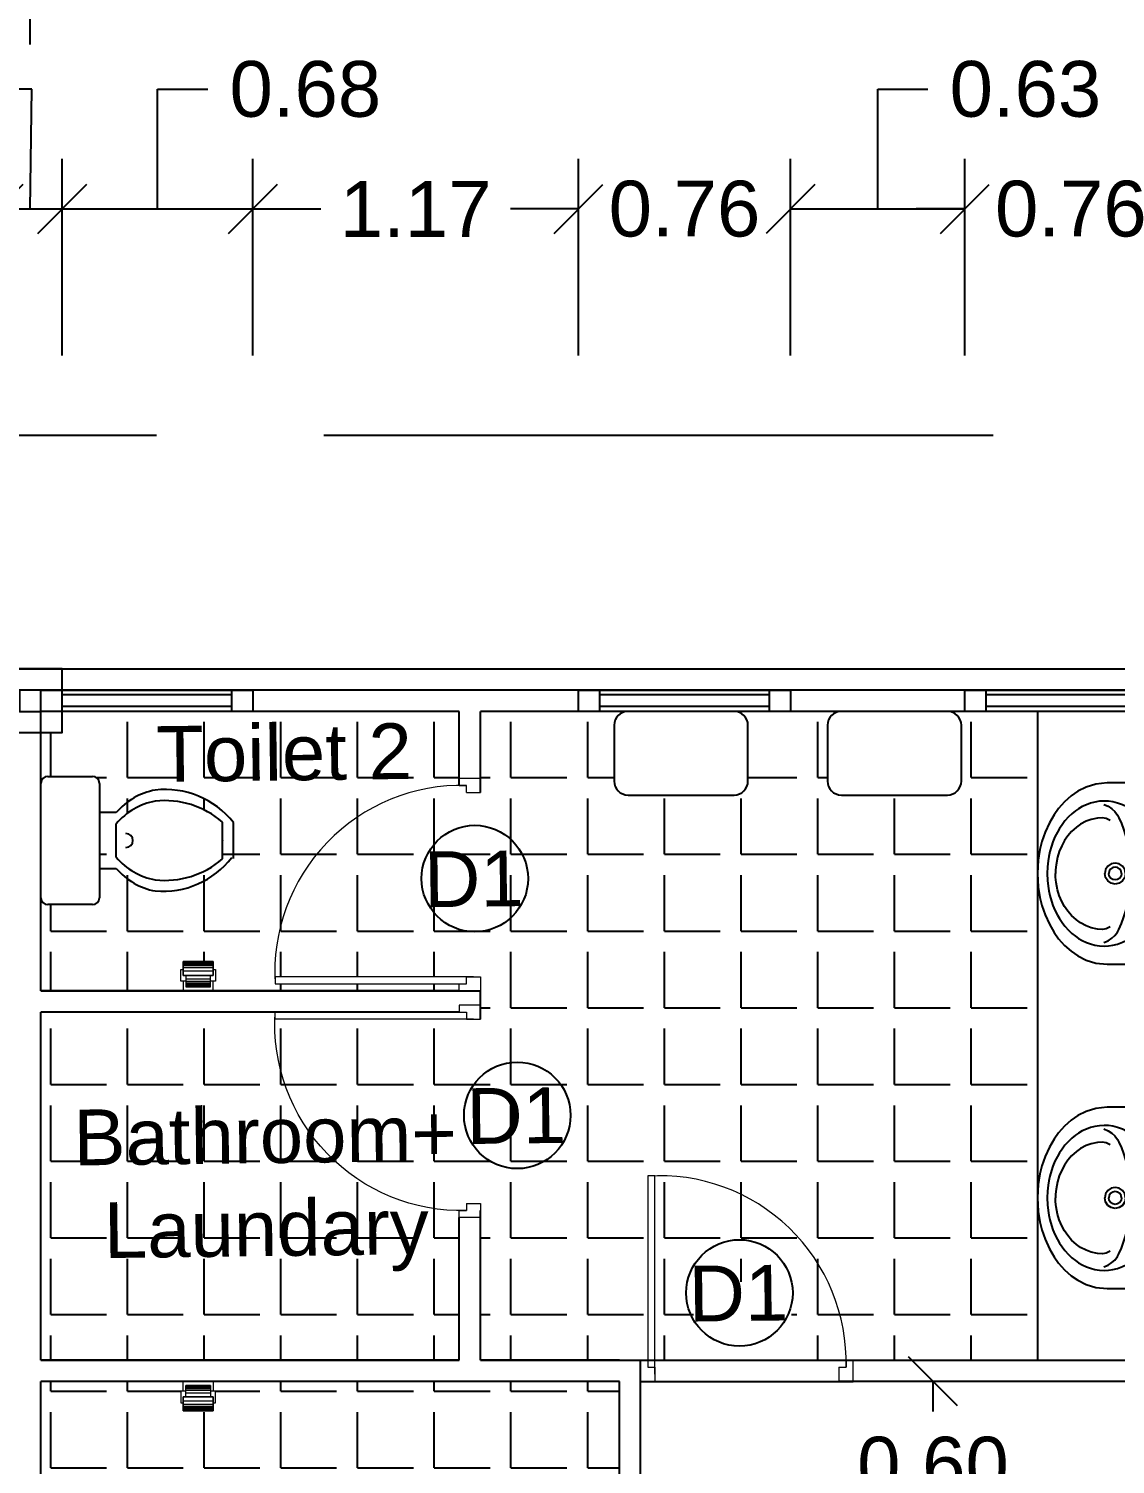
# Model space of a CAD drawing. Header units: metres. Extents: x 428 to 3974, y -4076 to 3914.
# Drawn here: x 1093.39 to 1097.29, y -3846.11 to -3840.96 of the extents above; entities that cross this region are included whole.
import ezdxf

# ---------------------------------------------------------------- set-up
doc = ezdxf.new("R2010")
doc.units = ezdxf.units.M
doc.header["$MEASUREMENT"] = 0
doc.header["$PDMODE"] = 2
doc.linetypes.add('ACAD_ISO02W100', pattern=[15, 12, -3])
for name, color, linetype in [('cad-block.com', 250, 'Continuous'), ('Dimension', 7, 'Continuous'), ('M20 concreting', 3, 'Continuous'), ('ms section', 5, 'Continuous'), ('projected_site_clearence', 150, 'Continuous'), ('wall', 150, 'Continuous'), ('window', 2, 'Continuous')]:
    doc.layers.add(name, color=color, linetype=linetype)
doc.layers.add('Doors', color=3, linetype='Continuous', lineweight=20)
doc.styles.add('labor camp', font='arial.ttf')
doc.dimstyles.new('1@100', dxfattribs={"dimtxt": 0.2, "dimasz": 0.175, "dimexe": 0.18, "dimexo": 0.0625, "dimgap": 0.09, "dimtad": 0, "dimtih": 1, "dimtoh": 1, "dimzin": 0, "dimdsep": 46, "dimtxsty": 'labor camp', "dimblk": 'OBLIQUE', "dimcen": 0.09, "dimadec": 0, "dimazin": 0, "dimtfac": 1, "dimtofl": 0, "dimtmove": 1, "dimatfit": 3, "dimfxl": 0.525, "dimfxlon": 1, "dimtolj": 1, "dimtzin": 0, "dimarcsym": 0})
pattern_1 = [(0, (972.19474, -3810.6452), (0, 0.275), [0.2, -0.075]), (90, (972.19474, -3810.6452), (-0.275, 0), [0.2, -0.075])]

# ---------------------------------------------------------------- blocks, each defined once
blk = doc.blocks.new('washbasin 69_top_cad-block.com')
at = {"color": 5}
for p, q in [((-300.3, -9.5), (-300.6, 0)), ((300.3, -9.5), (300.6, 0)), ((-295.5, -17.3), (-300.3, -9.5)), ((-286.5, -20.1), (-295.5, -17.3)), ((0, -20.1), (-286.5, -20.1)), ((0, -20.1), (286.5, -20.1)), ((286.5, -20.1), (295.5, -17.3)), ((295.5, -17.3), (300.3, -9.5)), ((-165.7, -102.2), (-180.6, -112.6)), ((-146.7, -90.9), (-165.7, -102.2)), ((-129.2, -82.2), (-146.7, -90.9)), ((-111.8, -75), (-129.2, -82.2)), ((-92.8, -68.6), (-111.8, -75)), ((-74.4, -63.7), (-92.8, -68.6)), ((-56.9, -60.1), (-74.4, -63.7)), ((-38.7, -57.4), (-56.9, -60.1)), ((-21.2, -55.8), (-38.7, -57.4)), ((0, -55.1), (-21.2, -55.8)), ((0, -102.6), (-6.7, -103.9)), ((21.2, -55.8), (0, -55.1)), ((0, -102.6), (6.7, -103.9)), ((38.7, -57.4), (21.2, -55.8)), ((56.9, -60.1), (38.7, -57.4)), ((74.4, -63.7), (56.9, -60.1)), ((92.8, -68.6), (74.4, -63.7)), ((111.8, -75), (92.8, -68.6)), ((129.2, -82.2), (111.8, -75)), ((146.7, -90.9), (129.2, -82.2)), ((165.7, -102.2), (146.7, -90.9)), ((180.6, -112.6), (165.7, -102.2)), ((-218.9, -149.4), (-229.8, -164.2)), ((-207.1, -136.2), (-218.9, -149.4)), ((-193.5, -123.2), (-207.1, -136.2)), ((-180.6, -112.6), (-193.5, -123.2)), ((-16.2, -113.4), (-17.5, -120.1)), ((-17.5, -120.1), (-16.2, -126.8)), ((-12.4, -107.7), (-16.2, -113.4)), ((-16.2, -126.8), (-12.4, -132.5)), ((-6.7, -103.9), (-12.4, -107.7)), ((-12.4, -132.5), (-6.7, -136.3)), ((-6.7, -136.3), (0, -137.6)), ((6.7, -136.3), (0, -137.6)), ((6.7, -103.9), (12.4, -107.7)), ((12.4, -132.5), (6.7, -136.3)), ((12.4, -107.7), (16.2, -113.4)), ((16.2, -126.8), (12.4, -132.5)), ((16.2, -113.4), (17.5, -120.1)), ((17.5, -120.1), (16.2, -126.8)), ((193.5, -123.2), (180.6, -112.6)), ((207.1, -136.2), (193.5, -123.2)), ((218.9, -149.4), (207.1, -136.2)), ((229.8, -164.2), (218.9, -149.4)), ((-246.3, -194.4), (-252.9, -212.5)), ((-238.8, -179), (-246.3, -194.4)), ((-229.8, -164.2), (-238.8, -179)), ((-200.1, -207.7), (-179.5, -198.9)), ((-179.5, -198.9), (-158.9, -191.1)), ((-158.9, -191.1), (-136.8, -184)), ((-136.8, -184), (-114.3, -177.9)), ((-114.3, -177.9), (-87.8, -172.2)), ((-87.8, -172.2), (-64, -168.4)), ((-64, -168.4), (-42.8, -166)), ((-42.8, -166), (-19.4, -164.5)), ((-26.5, -194.6), (-34.6, -206.8)), ((-14.4, -186.5), (-26.5, -194.6)), ((-16.3, -204.8), (-21.2, -212.3)), ((-19.4, -164.5), (0, -164.1)), ((-8.8, -199.9), (-16.3, -204.8)), ((0, -183.6), (-14.4, -186.5)), ((0, -198.1), (-8.8, -199.9)), ((19.4, -164.5), (0, -164.1)), ((0, -183.6), (14.4, -186.5)), ((0, -198.1), (8.8, -199.9)), ((8.8, -199.9), (16.3, -204.8)), ((14.4, -186.5), (26.5, -194.6)), ((16.3, -204.8), (21.2, -212.3)), ((42.8, -166), (19.4, -164.5)), ((26.5, -194.6), (34.6, -206.8)), ((64, -168.4), (42.8, -166)), ((87.8, -172.2), (64, -168.4)), ((114.3, -177.9), (87.8, -172.2)), ((136.8, -184), (114.3, -177.9)), ((158.9, -191.1), (136.8, -184)), ((179.5, -198.9), (158.9, -191.1)), ((200.1, -207.7), (179.5, -198.9)), ((238.8, -179), (229.8, -164.2)), ((246.3, -194.4), (238.8, -179)), ((252.9, -212.5), (246.3, -194.4)), ((-259.3, -244.7), (-260, -260.1)), ((-257, -229.2), (-259.3, -244.7)), ((-252.9, -212.5), (-257, -229.2)), ((-247.5, -261.5), (-241.2, -246.5)), ((-241.2, -246.5), (-232, -232.6)), ((-232, -232.6), (-222.5, -222.5)), ((-222.5, -222.5), (-209.6, -212.8)), ((-209.6, -212.8), (-200.1, -207.7)), ((-197.9, -252.9), (-200, -266.6)), ((-190.5, -239), (-197.9, -252.9)), ((-34.6, -206.8), (-37.5, -221.1)), ((-37.5, -221.1), (-34.6, -235.5)), ((-34.6, -235.5), (-26.5, -247.6)), ((-26.5, -247.6), (-14.4, -255.8)), ((-21.2, -212.3), (-23, -221.1)), ((-23, -221.1), (-21.2, -229.9)), ((-21.2, -229.9), (-16.3, -237.4)), ((-16.3, -237.4), (-8.8, -242.4)), ((-14.4, -255.8), (0, -258.6)), ((-8.8, -242.4), (0, -244.1)), ((8.8, -242.4), (0, -244.1)), ((14.4, -255.8), (0, -258.6)), ((16.3, -237.4), (8.8, -242.4)), ((26.5, -247.6), (14.4, -255.8)), ((21.2, -229.9), (16.3, -237.4)), ((21.2, -212.3), (23, -221.1)), ((23, -221.1), (21.2, -229.9)), ((34.6, -235.5), (26.5, -247.6)), ((34.6, -206.8), (37.5, -221.1)), ((37.5, -221.1), (34.6, -235.5)), ((190.5, -239), (197.9, -252.9)), ((197.9, -252.9), (200, -266.6)), ((209.6, -212.8), (200.1, -207.7)), ((222.5, -222.5), (209.6, -212.8)), ((232, -232.6), (222.5, -222.5)), ((241.2, -246.5), (232, -232.6)), ((247.5, -261.5), (241.2, -246.5)), ((257, -229.2), (252.9, -212.5)), ((259.3, -244.7), (257, -229.2)), ((260, -260.1), (259.3, -244.7)), ((-260, -260.1), (-259.1, -276.9)), ((-259.1, -276.9), (-256.3, -294.5)), ((-256.3, -294.5), (-252.2, -310)), ((-200, -266.6), (-198.8, -284.7)), ((-198.8, -284.7), (-194.2, -306.8)), ((-194.2, -306.8), (-187.6, -325.1)), ((194.2, -306.8), (187.6, -325.1)), ((198.8, -284.7), (194.2, -306.8)), ((200, -266.6), (198.8, -284.7)), ((252.2, -310), (256.3, -294.5)), ((256.3, -294.5), (259.1, -276.9)), ((259.1, -276.9), (260, -260.1)), ((-252.2, -310), (-246.9, -324.4)), ((-246.9, -324.4), (-240.1, -338.9)), ((-240.1, -338.9), (-232.4, -352)), ((-232.4, -352), (-224.6, -363.4)), ((-187.6, -325.1), (-177.1, -344.9)), ((-177.1, -344.9), (-166.4, -360.1)), ((-166.4, -360.1), (-150.9, -377.2)), ((166.4, -360.1), (150.9, -377.2)), ((177.1, -344.9), (166.4, -360.1)), ((187.6, -325.1), (177.1, -344.9)), ((224.6, -363.4), (232.4, -352)), ((232.4, -352), (240.1, -338.9)), ((240.1, -338.9), (246.9, -324.4)), ((246.9, -324.4), (252.2, -310)), ((-224.6, -363.4), (-214.3, -376.2)), ((-214.3, -376.2), (-202.9, -388.3)), ((-202.9, -388.3), (-188.8, -401)), ((-188.8, -401), (-175, -411.7)), ((-175, -411.7), (-161.7, -420.7)), ((-150.9, -377.2), (-135.1, -390.9)), ((-135.1, -390.9), (-118, -402.7)), ((-118, -402.7), (-99.6, -412.7)), ((118, -402.7), (99.6, -412.7)), ((135.1, -390.9), (118, -402.7)), ((150.9, -377.2), (135.1, -390.9)), ((161.7, -420.7), (175, -411.7)), ((175, -411.7), (188.8, -401)), ((188.8, -401), (202.9, -388.3)), ((202.9, -388.3), (214.3, -376.2)), ((214.3, -376.2), (224.6, -363.4)), ((-161.7, -420.7), (-148.6, -428.3)), ((-148.6, -428.3), (-131.5, -437)), ((-131.5, -437), (-114.3, -444.2)), ((-114.3, -444.2), (-98.4, -449.9)), ((-99.6, -412.7), (-78.9, -421.5)), ((-98.4, -449.9), (-78.7, -455.5)), ((-78.9, -421.5), (-58.3, -427.8)), ((-78.7, -455.5), (-61.4, -459.3)), ((-61.4, -459.3), (-45.5, -461.9)), ((-58.3, -427.8), (-31.9, -433)), ((-45.5, -461.9), (-24.7, -464.2)), ((-31.9, -433), (-13.4, -434.7)), ((-13.4, -434.7), (0, -435.1)), ((13.4, -434.7), (0, -435.1)), ((31.9, -433), (13.4, -434.7)), ((24.7, -464.2), (45.5, -461.9)), ((58.3, -427.8), (31.9, -433)), ((45.5, -461.9), (61.4, -459.3)), ((78.9, -421.5), (58.3, -427.8)), ((61.4, -459.3), (78.7, -455.5)), ((78.7, -455.5), (98.4, -449.9)), ((99.6, -412.7), (78.9, -421.5)), ((98.4, -449.9), (114.3, -444.2)), ((114.3, -444.2), (131.5, -437)), ((131.5, -437), (148.6, -428.3)), ((148.6, -428.3), (161.7, -420.7)), ((-24.7, -464.2), (0, -465.1)), ((0, -465.1), (24.7, -464.2))]:
    blk.add_line(p, q, dxfattribs=at)
blk.add_lwpolyline([(-325, 0), (-325, -250), (-320.8, -290.1), (-310.1, -324.8), (-295.3, -354.4), (-278.8, -378.5), (-257.7, -402.3), (-233.7, -423.8), (-210.8, -440.3), (-182, -457.1), (-148.3, -472.4), (-114.7, -483.9), (-86.2, -491), (-48.5, -497.2), (0, -500), (48.5, -497.2), (86.2, -491), (114.7, -483.9), (148.3, -472.4), (182, -457.1), (210.8, -440.3), (233.7, -423.8), (257.7, -402.3), (278.8, -378.5), (295.3, -354.4), (310.1, -324.8), (320.8, -290.1), (325, -250), (325, 0)], close=True, dxfattribs=at)
blk = doc.blocks.new('*U64')
at = {"layer": 'Doors', "color": 202}
for p, q in [((-0.7366, -0.0762), (-0.7366, -0.0508)), ((-0.7112, -0.0508), (-0.7366, -0.0508)), ((-0.7366, -0.0508), (-0.7366, -0.0762)), ((-0.0254, -0.0508), (-0.0508, -0.0508)), ((-0.0254, -0.0762), (-0.0254, -0.0508)), ((-0.0254, -0.0762), (-0.0254, -0.0762))]:
    blk.add_line(p, q, dxfattribs=at)
for points in [[(-0.7112, -0.0508), (-0.7112, 0), (-0.762, 0), (-0.762, -0.0762), (-0.7366, -0.0762)], [(-0.0508, -0.0508), (-0.0508, 0), (0, 0), (0, -0.0762), (-0.0254, -0.0762)], [(-0.0508, -0.0254), (-0.0508, -0.7366), (-0.0254, -0.7366), (-0.0254, -0.0762)]]:
    blk.add_lwpolyline(points, dxfattribs=at)
blk.add_arc((-0.0678, -0.0685), 0.6691, 178.4805, 273.6311, dxfattribs=at)
blk = doc.blocks.new('*U65')
at = {"layer": 'Doors', "color": 202}
for p, q in [((-0.7366, -0.0762), (-0.7366, -0.0508)), ((-0.7112, -0.0508), (-0.7366, -0.0508)), ((-0.7366, -0.0508), (-0.7366, -0.0762)), ((-0.0254, -0.0508), (-0.0508, -0.0508)), ((-0.0254, -0.0762), (-0.0254, -0.0508)), ((-0.0254, -0.0762), (-0.0254, -0.0762))]:
    blk.add_line(p, q, dxfattribs=at)
for points in [[(-0.7112, -0.0508), (-0.7112, 0), (-0.762, 0), (-0.762, -0.0762), (-0.7366, -0.0762)], [(-0.0508, -0.0508), (-0.0508, 0), (0, 0), (0, -0.0762), (-0.0254, -0.0762)], [(-0.0508, -0.0254), (-0.0508, -0.7366), (-0.0254, -0.7366), (-0.0254, -0.0762)]]:
    blk.add_lwpolyline(points, dxfattribs=at)
blk.add_arc((-0.0678, -0.0685), 0.6691, 178.4805, 273.6311, dxfattribs=at)
blk = doc.blocks.new('A$C2AC94788')
for p, q in [((0.025, 0.69), (0.435, 0.69)), ((0, 0.505), (0, 0.665)), ((0.46, 0.665), (0.46, 0.505)), ((0.435, 0.48), (0.025, 0.48)), ((0.13, 0.48), (0.13, 0.42)), ((0.33, 0.42), (0.33, 0.48)), ((0.17, 0.42), (0.29, 0.42)), ((0.1641, 0.0392), (0.2959, 0.0392)), ((0.2291, 0.0392), (0.23, 0.0392)), ((0.2309, 0.0392), (0.23, 0.0392)), ((0.165, 0), (0.295, 0))]:
    blk.add_line(p, q)
for centre, radius, start, end in [((0.025, 0.665), 0.025, 90, 180), ((0.435, 0.665), 0.025, 0, 90), ((0.025, 0.505), 0.025, 180, 270), ((0.435, 0.505), 0.025, 270, 0), ((0.2874, 0.2356), 0.2425, 130.4885, 169.445), ((0.3274, 0.2356), 0.2425, 130.4885, 169.445), ((0.1326, 0.2356), 0.2425, 10.555, 49.5115), ((0.1726, 0.2356), 0.2425, 10.555, 49.5115), ((0.23, 0.385), 0.025, 180, 0), ((0.3601, 0.2529), 0.3122, 175.0284, 232.3625), ((0.4001, 0.2448), 0.313, 173.5369, 221.0604), ((0.0999, 0.2448), 0.313, 308.5517, 6.4631), ((0.0599, 0.2448), 0.313, 318.9396, 6.4631)]:
    blk.add_arc(centre, radius, start, end)
blk = doc.blocks.new('*U66')
at = {"layer": 'Doors', "color": 202}
for p, q in [((-0.7366, -0.0762), (-0.7366, -0.0508)), ((-0.7112, -0.0508), (-0.7366, -0.0508)), ((-0.7366, -0.0508), (-0.7366, -0.0762)), ((-0.0254, -0.0508), (-0.0508, -0.0508)), ((-0.0254, -0.0762), (-0.0254, -0.0508)), ((-0.0254, -0.0762), (-0.0254, -0.0762))]:
    blk.add_line(p, q, dxfattribs=at)
for points in [[(-0.7112, -0.0508), (-0.7112, 0), (-0.762, 0), (-0.762, -0.0762), (-0.7366, -0.0762)], [(-0.0508, -0.0508), (-0.0508, 0), (0, 0), (0, -0.0762), (-0.0254, -0.0762)], [(-0.0508, -0.0254), (-0.0508, -0.7366), (-0.0254, -0.7366), (-0.0254, -0.0762)]]:
    blk.add_lwpolyline(points, dxfattribs=at)
blk.add_arc((-0.0678, -0.0685), 0.6691, 178.4805, 273.6311, dxfattribs=at)
blk = doc.blocks.new('_Oblique')
at = {"color": 0, "linetype": 'ByBlock', "lineweight": -2}
blk.add_line((-0.5, -0.5), (0.5, 0.5), dxfattribs=at)
blk = doc.blocks.new('*D75')
at = {"layer": 'Defpoints', "color": 0, "transparency": 16777216}
for p in [(1093.2823, -3841.6061), (1093.2823, -3843.255), (1092.4391, -3843.3312)]:
    blk.add_point(p, dxfattribs=at)
at = {"layer": 'Dimension', "color": 0, "lineweight": -2, "transparency": 16777216}
for p, q in [((1092.4391, -3842.1311), (1092.4391, -3841.4261)), ((1093.2823, -3842.1311), (1093.2823, -3841.4261)), ((1092.4391, -3841.6061), (1092.2641, -3841.6061)), ((1093.2823, -3841.6061), (1093.4573, -3841.6061))]:
    blk.add_line(p, q, dxfattribs=at)
at = {"layer": 'Dimension', "color": 0, "lineweight": -2, "transparency": 16777216, "xscale": 0.175, "yscale": 0.175, "zscale": 0.175}
blk.add_blockref('_Oblique', (1092.4391, -3841.6061), dxfattribs=at)
at = {"layer": 'Dimension', "color": 0, "lineweight": -2, "transparency": 16777216, "xscale": 0.175, "yscale": 0.175, "zscale": 0.175, "rotation": 180}
blk.add_blockref('_Oblique', (1093.2823, -3841.6061), dxfattribs=at)
at = {"layer": 'Dimension', "color": 0, "transparency": 16777216, "insert": (1092.8607, -3841.6061), "char_height": 0.2, "attachment_point": 5, "style": 'labor camp'}
blk.add_mtext('\\A1;0.84', dxfattribs=at)
blk = doc.blocks.new('*D76')
at = {"layer": 'Defpoints', "color": 0, "transparency": 16777216}
for p in [(1093.5109, -3841.6061), (1093.2823, -3843.255), (1093.5109, -3843.255)]:
    blk.add_point(p, dxfattribs=at)
at = {"layer": 'Dimension', "color": 0, "lineweight": -2, "transparency": 16777216}
for p, q in [((1093.4018, -3841.1768), (1093.2218, -3841.1768)), ((1093.3966, -3841.6061), (1093.4018, -3841.1768)), ((1093.2823, -3842.1311), (1093.2823, -3841.4261)), ((1093.5109, -3842.1311), (1093.5109, -3841.4261)), ((1093.2823, -3841.6061), (1093.5109, -3841.6061))]:
    blk.add_line(p, q, dxfattribs=at)
at = {"layer": 'Dimension', "color": 0, "lineweight": -2, "transparency": 16777216, "xscale": 0.175, "yscale": 0.175, "zscale": 0.175, "rotation": 180}
blk.add_blockref('_Oblique', (1093.2823, -3841.6061), dxfattribs=at)
at = {"layer": 'Dimension', "color": 0, "lineweight": -2, "transparency": 16777216, "xscale": 0.175, "yscale": 0.175, "zscale": 0.175}
blk.add_blockref('_Oblique', (1093.5109, -3841.6061), dxfattribs=at)
at = {"layer": 'Dimension', "color": 0, "transparency": 16777216, "insert": (1092.872, -3841.1768), "char_height": 0.2, "attachment_point": 5, "style": 'labor camp'}
blk.add_mtext('\\A1;0.23', dxfattribs=at)
blk = doc.blocks.new('*D94')
at = {"layer": 'Defpoints', "color": 0, "transparency": 16777216}
for p in [(1094.1947, -3841.6061), (1093.5109, -3843.255), (1094.1947, -3843.3312)]:
    blk.add_point(p, dxfattribs=at)
at = {"layer": 'Dimension', "color": 0, "lineweight": -2, "transparency": 16777216}
for p, q in [((1093.8528, -3841.6061), (1093.8528, -3841.1769)), ((1093.8528, -3841.1769), (1094.0328, -3841.1769)), ((1093.5109, -3842.1311), (1093.5109, -3841.4261)), ((1094.1947, -3842.1311), (1094.1947, -3841.4261)), ((1093.5109, -3841.6061), (1094.1947, -3841.6061))]:
    blk.add_line(p, q, dxfattribs=at)
at = {"layer": 'Dimension', "color": 0, "lineweight": -2, "transparency": 16777216, "xscale": 0.175, "yscale": 0.175, "zscale": 0.175, "rotation": 180}
blk.add_blockref('_Oblique', (1093.5109, -3841.6061), dxfattribs=at)
at = {"layer": 'Dimension', "color": 0, "lineweight": -2, "transparency": 16777216, "xscale": 0.175, "yscale": 0.175, "zscale": 0.175}
blk.add_blockref('_Oblique', (1094.1947, -3841.6061), dxfattribs=at)
at = {"layer": 'Dimension', "color": 0, "transparency": 16777216, "insert": (1094.3828, -3841.1769), "char_height": 0.2, "attachment_point": 5, "style": 'labor camp'}
blk.add_mtext('\\A1;0.68', dxfattribs=at)
blk = doc.blocks.new('*D95')
at = {"layer": 'Defpoints', "color": 0, "transparency": 16777216}
for p in [(1095.362, -3841.6061), (1094.1947, -3843.3312), (1095.362, -3843.3312)]:
    blk.add_point(p, dxfattribs=at)
at = {"layer": 'Dimension', "color": 0, "lineweight": -2, "transparency": 16777216}
for p, q in [((1094.1947, -3842.1311), (1094.1947, -3841.4261)), ((1095.362, -3842.1311), (1095.362, -3841.4261)), ((1094.1947, -3841.6061), (1094.438, -3841.6061)), ((1095.362, -3841.6061), (1095.1187, -3841.6061))]:
    blk.add_line(p, q, dxfattribs=at)
at = {"layer": 'Dimension', "color": 0, "lineweight": -2, "transparency": 16777216, "xscale": 0.175, "yscale": 0.175, "zscale": 0.175, "rotation": 180}
blk.add_blockref('_Oblique', (1094.1947, -3841.6061), dxfattribs=at)
at = {"layer": 'Dimension', "color": 0, "lineweight": -2, "transparency": 16777216, "xscale": 0.175, "yscale": 0.175, "zscale": 0.175}
blk.add_blockref('_Oblique', (1095.362, -3841.6061), dxfattribs=at)
at = {"layer": 'Dimension', "color": 0, "transparency": 16777216, "insert": (1094.7784, -3841.6061), "char_height": 0.2, "attachment_point": 5, "style": 'labor camp'}
blk.add_mtext('\\A1;1.17', dxfattribs=at)
blk = doc.blocks.new('*D96')
at = {"layer": 'Defpoints', "color": 0, "transparency": 16777216}
for p in [(1096.122, -3841.6061), (1095.362, -3843.3312), (1096.122, -3843.3312)]:
    blk.add_point(p, dxfattribs=at)
at = {"layer": 'Dimension', "color": 0, "lineweight": -2, "transparency": 16777216}
for p, q in [((1095.362, -3842.1311), (1095.362, -3841.4261)), ((1096.122, -3842.1311), (1096.122, -3841.4261)), ((1095.362, -3841.6061), (1095.187, -3841.6061)), ((1096.122, -3841.6061), (1096.297, -3841.6061))]:
    blk.add_line(p, q, dxfattribs=at)
at = {"layer": 'Dimension', "color": 0, "lineweight": -2, "transparency": 16777216, "xscale": 0.175, "yscale": 0.175, "zscale": 0.175}
blk.add_blockref('_Oblique', (1095.362, -3841.6061), dxfattribs=at)
at = {"layer": 'Dimension', "color": 0, "lineweight": -2, "transparency": 16777216, "xscale": 0.175, "yscale": 0.175, "zscale": 0.175, "rotation": 180}
blk.add_blockref('_Oblique', (1096.122, -3841.6061), dxfattribs=at)
at = {"layer": 'Dimension', "color": 0, "transparency": 16777216, "insert": (1095.742, -3841.6061), "char_height": 0.2, "attachment_point": 5, "style": 'labor camp'}
blk.add_mtext('\\A1;0.76', dxfattribs=at)
blk = doc.blocks.new('*D97')
at = {"layer": 'Defpoints', "color": 0, "transparency": 16777216}
for p in [(1096.7471, -3841.6061), (1096.122, -3843.3312), (1096.7471, -3843.3312)]:
    blk.add_point(p, dxfattribs=at)
at = {"layer": 'Dimension', "color": 0, "lineweight": -2, "transparency": 16777216}
for p, q in [((1096.4346, -3841.6061), (1096.4346, -3841.1768)), ((1096.4346, -3841.1768), (1096.6146, -3841.1768)), ((1096.122, -3842.1311), (1096.122, -3841.4261)), ((1096.7471, -3842.1311), (1096.7471, -3841.4261)), ((1096.122, -3841.6061), (1096.7471, -3841.6061))]:
    blk.add_line(p, q, dxfattribs=at)
at = {"layer": 'Dimension', "color": 0, "lineweight": -2, "transparency": 16777216, "xscale": 0.175, "yscale": 0.175, "zscale": 0.175, "rotation": 180}
blk.add_blockref('_Oblique', (1096.122, -3841.6061), dxfattribs=at)
at = {"layer": 'Dimension', "color": 0, "lineweight": -2, "transparency": 16777216, "xscale": 0.175, "yscale": 0.175, "zscale": 0.175}
blk.add_blockref('_Oblique', (1096.7471, -3841.6061), dxfattribs=at)
at = {"layer": 'Dimension', "color": 0, "transparency": 16777216, "insert": (1096.9643, -3841.1768), "char_height": 0.2, "attachment_point": 5, "style": 'labor camp'}
blk.add_mtext('\\A1;0.63', dxfattribs=at)
blk = doc.blocks.new('*D98')
at = {"layer": 'Defpoints', "color": 0, "transparency": 16777216}
for p in [(1097.5071, -3841.6061), (1096.7471, -3843.3312), (1097.5071, -3843.3312)]:
    blk.add_point(p, dxfattribs=at)
at = {"layer": 'Dimension', "color": 0, "lineweight": -2, "transparency": 16777216}
for p, q in [((1096.7471, -3842.1311), (1096.7471, -3841.4261)), ((1097.5071, -3842.1311), (1097.5071, -3841.4261)), ((1096.7471, -3841.6061), (1096.5721, -3841.6061)), ((1097.5071, -3841.6061), (1097.6821, -3841.6061))]:
    blk.add_line(p, q, dxfattribs=at)
at = {"layer": 'Dimension', "color": 0, "lineweight": -2, "transparency": 16777216, "xscale": 0.175, "yscale": 0.175, "zscale": 0.175}
blk.add_blockref('_Oblique', (1096.7471, -3841.6061), dxfattribs=at)
at = {"layer": 'Dimension', "color": 0, "lineweight": -2, "transparency": 16777216, "xscale": 0.175, "yscale": 0.175, "zscale": 0.175, "rotation": 180}
blk.add_blockref('_Oblique', (1097.5071, -3841.6061), dxfattribs=at)
at = {"layer": 'Dimension', "color": 0, "transparency": 16777216, "insert": (1097.1271, -3841.6061), "char_height": 0.2, "attachment_point": 5, "style": 'labor camp'}
blk.add_mtext('\\A1;0.76', dxfattribs=at)
blk = doc.blocks.new('*D77')
at = {"layer": 'Defpoints', "color": 0, "transparency": 16777216}
for p in [(1101.3857, -3839.805), (1085.8299, -3843.255), (1101.3857, -3843.255)]:
    blk.add_point(p, dxfattribs=at)
at = {"layer": 'Dimension', "color": 0, "lineweight": -2, "transparency": 16777216}
for p, q in [((1085.8299, -3840.33), (1085.8299, -3839.625)), ((1101.3857, -3840.33), (1101.3857, -3839.625)), ((1085.8299, -3839.805), (1093.1898, -3839.805)), ((1101.3857, -3839.805), (1094.0258, -3839.805))]:
    blk.add_line(p, q, dxfattribs=at)
at = {"layer": 'Dimension', "color": 0, "lineweight": -2, "transparency": 16777216, "xscale": 0.175, "yscale": 0.175, "zscale": 0.175, "rotation": 180}
blk.add_blockref('_Oblique', (1085.8299, -3839.805), dxfattribs=at)
at = {"layer": 'Dimension', "color": 0, "lineweight": -2, "transparency": 16777216, "xscale": 0.175, "yscale": 0.175, "zscale": 0.175}
blk.add_blockref('_Oblique', (1101.3857, -3839.805), dxfattribs=at)
at = {"layer": 'Dimension', "color": 0, "transparency": 16777216, "insert": (1093.6078, -3839.805), "char_height": 0.2, "attachment_point": 5, "style": 'labor camp'}
blk.add_mtext('\\A1;15.56', dxfattribs=at)
blk = doc.blocks.new('*D101')
at = {"layer": 'Defpoints', "color": 0, "transparency": 16777216}
for p in [(1093.3966, -3840.4909), (1089.6704, -3843.3312), (1093.3966, -3843.3312)]:
    blk.add_point(p, dxfattribs=at)
at = {"layer": 'Dimension', "color": 0, "lineweight": -2, "transparency": 16777216}
for p, q in [((1089.6704, -3841.0159), (1089.6704, -3840.3109)), ((1093.3966, -3841.0159), (1093.3966, -3840.3109)), ((1089.6704, -3840.4909), (1091.1838, -3840.4909)), ((1093.3966, -3840.4909), (1091.8832, -3840.4909))]:
    blk.add_line(p, q, dxfattribs=at)
at = {"layer": 'Dimension', "color": 0, "lineweight": -2, "transparency": 16777216, "xscale": 0.175, "yscale": 0.175, "zscale": 0.175, "rotation": 180}
blk.add_blockref('_Oblique', (1089.6704, -3840.4909), dxfattribs=at)
at = {"layer": 'Dimension', "color": 0, "lineweight": -2, "transparency": 16777216, "xscale": 0.175, "yscale": 0.175, "zscale": 0.175}
blk.add_blockref('_Oblique', (1093.3966, -3840.4909), dxfattribs=at)
at = {"layer": 'Dimension', "color": 0, "transparency": 16777216, "insert": (1091.5335, -3840.4909), "char_height": 0.2, "attachment_point": 5, "style": 'labor camp'}
blk.add_mtext('\\A1;3.73', dxfattribs=at)
blk = doc.blocks.new('*D102')
at = {"layer": 'Defpoints', "color": 0, "transparency": 16777216}
for p in [(1097.5452, -3840.4909), (1093.3966, -3843.3312), (1097.5452, -3843.3312)]:
    blk.add_point(p, dxfattribs=at)
at = {"layer": 'Dimension', "color": 0, "lineweight": -2, "transparency": 16777216}
for p, q in [((1093.3966, -3841.0159), (1093.3966, -3840.3109)), ((1097.5452, -3841.0159), (1097.5452, -3840.3109)), ((1093.3966, -3840.4909), (1095.1164, -3840.4909)), ((1097.5452, -3840.4909), (1095.8254, -3840.4909))]:
    blk.add_line(p, q, dxfattribs=at)
at = {"layer": 'Dimension', "color": 0, "lineweight": -2, "transparency": 16777216, "xscale": 0.175, "yscale": 0.175, "zscale": 0.175, "rotation": 180}
blk.add_blockref('_Oblique', (1093.3966, -3840.4909), dxfattribs=at)
at = {"layer": 'Dimension', "color": 0, "lineweight": -2, "transparency": 16777216, "xscale": 0.175, "yscale": 0.175, "zscale": 0.175}
blk.add_blockref('_Oblique', (1097.5452, -3840.4909), dxfattribs=at)
at = {"layer": 'Dimension', "color": 0, "transparency": 16777216, "insert": (1095.4709, -3840.4909), "char_height": 0.2, "attachment_point": 5, "style": 'labor camp'}
blk.add_mtext('\\A1;4.15', dxfattribs=at)
blk = doc.blocks.new('*D127')
at = {"layer": 'Defpoints', "color": 0, "transparency": 16777216}
for p in [(1096.3467, -3845.8098), (1095.5847, -3847.1336), (1096.3467, -3853.5664)]:
    blk.add_point(p, dxfattribs=at)
at = {"layer": 'window', "color": 0, "lineweight": -2, "transparency": 16777216}
for p, q in [((1095.5847, -3853.0414), (1095.5847, -3853.7464)), ((1096.3467, -3853.0414), (1096.3467, -3853.7464)), ((1095.5847, -3853.5664), (1095.4097, -3853.5664)), ((1096.3467, -3853.5664), (1096.5217, -3853.5664))]:
    blk.add_line(p, q, dxfattribs=at)
at = {"layer": 'window', "color": 0, "lineweight": -2, "transparency": 16777216, "xscale": 0.175, "yscale": 0.175, "zscale": 0.175}
blk.add_blockref('_Oblique', (1095.5847, -3853.5664), dxfattribs=at)
at = {"layer": 'window', "color": 0, "lineweight": -2, "transparency": 16777216, "xscale": 0.175, "yscale": 0.175, "zscale": 0.175, "rotation": 180}
blk.add_blockref('_Oblique', (1096.3467, -3853.5664), dxfattribs=at)
at = {"layer": 'window', "color": 0, "transparency": 16777216, "insert": (1095.9657, -3853.5664), "char_height": 0.2, "attachment_point": 5, "style": 'labor camp'}
blk.add_mtext('\\A1;0.76', dxfattribs=at)
blk = doc.blocks.new('*D128')
at = {"layer": 'Defpoints', "color": 0, "transparency": 16777216}
for p in [(1096.3467, -3845.8098), (1097.4309, -3845.8098), (1097.4309, -3853.5664)]:
    blk.add_point(p, dxfattribs=at)
at = {"layer": 'window', "color": 0, "lineweight": -2, "transparency": 16777216}
for p, q in [((1096.3467, -3853.0414), (1096.3467, -3853.7464)), ((1097.4309, -3853.0414), (1097.4309, -3853.7464)), ((1096.3467, -3853.5664), (1096.5483, -3853.5664)), ((1097.4309, -3853.5664), (1097.2294, -3853.5664))]:
    blk.add_line(p, q, dxfattribs=at)
at = {"layer": 'window', "color": 0, "lineweight": -2, "transparency": 16777216, "xscale": 0.175, "yscale": 0.175, "zscale": 0.175, "rotation": 180}
blk.add_blockref('_Oblique', (1096.3467, -3853.5664), dxfattribs=at)
at = {"layer": 'window', "color": 0, "lineweight": -2, "transparency": 16777216, "xscale": 0.175, "yscale": 0.175, "zscale": 0.175}
blk.add_blockref('_Oblique', (1097.4309, -3853.5664), dxfattribs=at)
at = {"layer": 'window', "color": 0, "transparency": 16777216, "insert": (1096.8888, -3853.5664), "char_height": 0.2, "attachment_point": 5, "style": 'labor camp'}
blk.add_mtext('\\A1;1.08', dxfattribs=at)
blk = doc.blocks.new('*D140')
at = {"layer": 'Defpoints', "color": 0, "transparency": 16777216}
for p in [(1096.6328, -3845.8098), (1096.8372, -3845.8098), (1096.8271, -3846.4098)]:
    blk.add_point(p, dxfattribs=at)
at = {"layer": 'window', "color": 0, "lineweight": -2, "transparency": 16777216}
for p, q in [((1096.7747, -3845.8098), (1096.4528, -3845.8098)), ((1096.6328, -3845.8098), (1096.6328, -3845.9177)), ((1096.6328, -3846.4098), (1096.6328, -3846.3019)), ((1096.7646, -3846.4098), (1096.4528, -3846.4098))]:
    blk.add_line(p, q, dxfattribs=at)
at = {"layer": 'window', "color": 0, "lineweight": -2, "transparency": 16777216, "xscale": 0.175, "yscale": 0.175, "zscale": 0.175}
for p, rotation in [((1096.6328, -3845.8098), 90), ((1096.6328, -3846.4098), 270)]:
    blk.add_blockref('_Oblique', p, dxfattribs=dict(at, rotation=rotation))
at = {"layer": 'window', "color": 0, "transparency": 16777216, "insert": (1096.6328, -3846.1098), "char_height": 0.2, "attachment_point": 5, "style": 'labor camp'}
blk.add_mtext('\\A1;0.60', dxfattribs=at)

msp = doc.modelspace()

# ---------------------------------------------------------------- hatches: boundary and pattern name
at = {"layer": 'window'}
h = msp.add_hatch(dxfattribs=at)
h.set_pattern_fill('ANGLE', color=4, style=0)
h.set_pattern_definition(pattern_1)
h.paths.add_polyline_path([(1097.0085, -3844.0132), (1097.0071, -3843.989), (1097.0085, -3843.9647), (1097.0085, -3843.4074), (1096.6845, -3843.4074, -0.414214), (1096.7345, -3843.4574), (1096.7345, -3843.6574, -0.414214), (1096.6845, -3843.7074), (1096.3045, -3843.7074, -0.414214), (1096.2545, -3843.6574), (1096.2545, -3843.4574, -0.414214), (1096.3045, -3843.4074), (1095.9196, -3843.4074, -0.414214), (1095.9696, -3843.4574), (1095.9696, -3843.6574, -0.414214), (1095.9196, -3843.7074), (1095.5396, -3843.7074, -0.414214), (1095.4896, -3843.6574), (1095.4896, -3843.4574, -0.414214), (1095.5396, -3843.4074), (1095.0109, -3843.4074), (1095.0109, -3843.6986), (1094.9601, -3843.6986), (1094.9601, -3843.6732), (1094.9347, -3843.6732), (1094.9347, -3843.673, 0.418298), (1094.2735, -3844.359), (1094.9855, -3844.359), (1095.0109, -3844.359), (1095.0109, -3844.4098), (1095.0109, -3844.5114), (1094.9601, -3844.5114), (1094.2735, -3844.5114, 0.418298), (1094.9347, -3845.1974), (1094.9347, -3845.1972), (1094.9601, -3845.1972), (1094.9601, -3845.1718), (1095.0109, -3845.1718), (1095.0109, -3845.2226), (1095.0109, -3845.7336), (1095.6101, -3845.7336), (1095.6101, -3845.0732), (1095.6159, -3845.0732, -0.426957), (1096.3215, -3845.7336), (1096.3467, -3845.7336), (1097.0085, -3845.7336), (1097.0085, -3845.1763), (1097.0071, -3845.1521), (1097.0085, -3845.1278)])
h.paths.add_polyline_path([(1094.9347, -3843.673), (1094.9347, -3843.4074), (1093.5109, -3843.4074), (1093.5109, -3843.4836), (1093.4347, -3843.4836), (1093.4347, -3843.6655, -0.414214), (1093.4597, -3843.6405), (1093.6197, -3843.6405, -0.414214), (1093.6447, -3843.6655), (1093.6447, -3843.7705), (1093.7047, -3843.7705, -0.171636), (1093.8447, -3843.6896, 0.171636), (1093.7047, -3843.7705), (1093.6447, -3843.7705), (1093.6447, -3843.9705), (1093.7047, -3843.9705, 0.171678), (1093.8448, -3844.0514, -0.171678), (1093.7047, -3843.9705), (1093.6447, -3843.9705), (1093.6447, -3844.0755, -0.414214), (1093.6197, -3844.1005), (1093.4597, -3844.1005, -0.414214), (1093.4347, -3844.0755), (1093.4347, -3844.4098), (1093.9447, -3844.4098), (1093.9447, -3844.3749), (1093.9362, -3844.3749), (1093.9362, -3844.3328), (1093.9447, -3844.3328), (1093.9447, -3844.3037), (1094.0526, -3844.3037), (1094.0526, -3844.3328), (1094.0611, -3844.3328), (1094.0611, -3844.3749), (1094.0526, -3844.3749), (1094.0526, -3844.4098), (1094.9347, -3844.4098), (1094.9347, -3844.3844), (1094.2743, -3844.3844), (1094.2743, -3844.3786, -0.426957)])
h.paths.add_polyline_path([(1093.8447, -3843.7296, 0.171636), (1093.7047, -3843.8105), (1093.7047, -3843.9305, 0.171636), (1093.8447, -3844.0114, 0.210384), (1094.0855, -3843.9364), (1094.0855, -3843.8046, 0.210384)], flags=16)
h.paths.add_polyline_path([(1094.2743, -3844.4918), (1094.2743, -3844.486), (1093.4347, -3844.486), (1093.4347, -3845.7336), (1094.9347, -3845.7336), (1094.9347, -3845.2226), (1094.9347, -3845.1974, -0.426957)])
h.paths.add_polyline_path([(1093.5175, -3844.7869), (1094.9559, -3844.7693), (1094.9644, -3845.4614), (1093.526, -3845.479)], flags=9)
h.paths.add_polyline_path([(1093.8071, -3843.4105), (1094.802, -3843.3983), (1094.8057, -3843.7024), (1093.8108, -3843.7146)], flags=9)
h = msp.add_hatch(dxfattribs=at)
h.set_pattern_fill('ANGLE', color=4, style=0)
h.set_pattern_definition(pattern_1)
h.paths.add_polyline_path([(1095.6355, -3845.0724), (1095.6355, -3845.7336), (1095.7814, -3845.7336, -0.122609), (1095.7591, -3845.6441, -1), (1096.1408, -3845.6441, -0.122609), (1096.1185, -3845.7336), (1096.3215, -3845.7336, 0.418298)])
h = msp.add_hatch(dxfattribs=at)
h.set_pattern_fill('ANGLE', color=4, style=0)
h.set_pattern_definition(pattern_1)
h.paths.add_polyline_path([(1094.0526, -3845.8098), (1094.0526, -3845.8447), (1094.0611, -3845.8447), (1094.0611, -3845.8868), (1094.0526, -3845.8868), (1094.0526, -3845.9159), (1093.9447, -3845.9159), (1093.9447, -3845.8868), (1093.9362, -3845.8868), (1093.9362, -3845.8447), (1093.9447, -3845.8447), (1093.9447, -3845.8098), (1093.4347, -3845.8098), (1093.4347, -3846.2667, -0.414214), (1093.4597, -3846.2417), (1093.6197, -3846.2417, -0.414214), (1093.6447, -3846.2667), (1093.6447, -3846.3717), (1093.7047, -3846.3717, -0.171636), (1093.8447, -3846.2908, 0.171636), (1093.7047, -3846.3717), (1093.6447, -3846.3717), (1093.6447, -3846.5717), (1093.7047, -3846.5717, 0.171678), (1093.8448, -3846.6526, -0.171678), (1093.7047, -3846.5717), (1093.6447, -3846.5717), (1093.6447, -3846.6767, -0.414214), (1093.6197, -3846.7017), (1093.4597, -3846.7017, -0.414214), (1093.4347, -3846.6767), (1093.4347, -3846.9812), (1093.5109, -3846.9812), (1093.5109, -3847.0574), (1094.3143, -3847.0574, -0.414214), (1094.2643, -3847.0074), (1094.2643, -3846.8074, -0.414214), (1094.3143, -3846.7574), (1094.6943, -3846.7574, -0.414214), (1094.7443, -3846.8074), (1094.7443, -3847.0074, -0.414214), (1094.6943, -3847.0574), (1095.5085, -3847.0574), (1095.5085, -3847.032), (1094.8481, -3847.032), (1094.8481, -3847.0262, -0.426957), (1095.5085, -3846.3206), (1095.5085, -3846.3081), (1095.5085, -3846.2954), (1095.5085, -3845.8098)])
h.paths.add_polyline_path([(1093.8447, -3846.3308, 0.171636), (1093.7047, -3846.4117), (1093.7047, -3846.5317, 0.171636), (1093.8447, -3846.6126, 0.210384), (1094.0855, -3846.5376), (1094.0855, -3846.4058, 0.210384)], flags=16)
h.paths.add_polyline_path([(1094.0549, -3846.0864), (1095.0132, -3846.0746), (1095.017, -3846.3787), (1094.0586, -3846.3904)], flags=24)

# ---------------------------------------------------------------- linework, layer by layer
at = {"lineweight": 5}
for p, q in [((1094.0526, -3844.3037), (1093.9447, -3844.3037)), ((1093.9447, -3844.3037), (1094.0526, -3844.3037)), ((1094.0526, -3844.3037), (1093.9447, -3844.3037)), ((1093.9447, -3844.3037), (1093.9447, -3844.3549)), ((1093.9447, -3844.3549), (1093.9447, -3844.3037)), ((1093.9447, -3844.3037), (1093.9447, -3844.3328)), ((1094.0526, -3844.304), (1093.9447, -3844.304)), ((1094.0526, -3844.3042), (1093.9447, -3844.3042)), ((1094.0526, -3844.3044), (1093.9447, -3844.3044)), ((1094.0526, -3844.3048), (1093.9447, -3844.3048)), ((1094.0526, -3844.3053), (1093.9447, -3844.3053)), ((1094.0526, -3844.306), (1093.9447, -3844.306)), ((1094.0526, -3844.3071), (1093.9447, -3844.3071)), ((1094.0526, -3844.3087), (1093.9447, -3844.3087)), ((1094.0526, -3844.3111), (1093.9447, -3844.3111)), ((1094.0526, -3844.3549), (1094.0526, -3844.3037)), ((1094.0526, -3844.3037), (1094.0526, -3844.3549)), ((1094.0526, -3844.3328), (1094.0526, -3844.3037)), ((1093.9362, -3844.3749), (1093.9362, -3844.3328)), ((1093.9362, -3844.3328), (1093.9447, -3844.3328)), ((1094.0526, -3844.3146), (1093.9447, -3844.3146)), ((1094.0526, -3844.3198), (1093.9447, -3844.3198)), ((1094.0526, -3844.3274), (1093.9447, -3844.3274)), ((1094.0526, -3844.3385), (1093.9447, -3844.3385)), ((1093.9447, -3844.3549), (1094.0526, -3844.3549)), ((1094.0526, -3844.3549), (1093.9447, -3844.3549)), ((1094.0429, -3844.3549), (1093.9538, -3844.3549)), ((1094.0429, -3844.3549), (1093.9538, -3844.3549)), ((1093.9538, -3844.3549), (1093.9538, -3844.3952)), ((1093.9538, -3844.3549), (1093.9538, -3844.3952)), ((1094.0429, -3844.3952), (1094.0429, -3844.3549)), ((1094.0429, -3844.3952), (1094.0429, -3844.3549)), ((1094.0526, -3844.3328), (1094.0611, -3844.3328)), ((1094.0611, -3844.3328), (1094.0611, -3844.3749)), ((1093.9538, -3844.3749), (1093.9362, -3844.3749)), ((1093.9447, -3844.3749), (1093.9447, -3844.4098)), ((1093.9447, -3844.4098), (1094.0526, -3844.4098)), ((1094.0429, -3844.3678), (1093.9538, -3844.3678)), ((1094.0429, -3844.3766), (1093.9538, -3844.3766)), ((1094.0429, -3844.3825), (1093.9538, -3844.3825)), ((1094.0429, -3844.3866), (1093.9538, -3844.3866)), ((1094.0429, -3844.3893), (1093.9538, -3844.3893)), ((1094.0429, -3844.3912), (1093.9538, -3844.3912)), ((1094.0429, -3844.3925), (1093.9538, -3844.3925)), ((1094.0429, -3844.3933), (1093.9538, -3844.3933)), ((1094.0429, -3844.3939), (1093.9538, -3844.3939)), ((1094.0429, -3844.3943), (1093.9538, -3844.3943)), ((1094.0429, -3844.3946), (1093.9538, -3844.3946)), ((1094.0429, -3844.3948), (1093.9538, -3844.3948)), ((1094.0429, -3844.3949), (1093.9538, -3844.3949)), ((1093.9538, -3844.3952), (1094.0429, -3844.3952)), ((1093.9538, -3844.3952), (1094.0429, -3844.3952)), ((1094.0611, -3844.3749), (1094.0429, -3844.3749)), ((1094.0526, -3844.4098), (1094.0526, -3844.3749)), ((1093.9362, -3845.8447), (1093.9362, -3845.8868)), ((1093.9538, -3845.8447), (1093.9362, -3845.8447)), ((1093.9447, -3845.8098), (1094.0526, -3845.8098)), ((1093.9447, -3845.8447), (1093.9447, -3845.8098)), ((1093.9538, -3845.8244), (1094.0429, -3845.8244)), ((1093.9538, -3845.8244), (1094.0429, -3845.8244)), ((1093.9538, -3845.8647), (1093.9538, -3845.8244)), ((1093.9538, -3845.8647), (1093.9538, -3845.8244)), ((1094.0429, -3845.8247), (1093.9538, -3845.8247)), ((1094.0429, -3845.8248), (1093.9538, -3845.8248)), ((1094.0429, -3845.825), (1093.9538, -3845.825)), ((1094.0429, -3845.8253), (1093.9538, -3845.8253)), ((1094.0429, -3845.8257), (1093.9538, -3845.8257)), ((1094.0429, -3845.8263), (1093.9538, -3845.8263)), ((1094.0429, -3845.8271), (1093.9538, -3845.8271)), ((1094.0429, -3845.8284), (1093.9538, -3845.8284)), ((1094.0429, -3845.8303), (1093.9538, -3845.8303)), ((1094.0429, -3845.833), (1093.9538, -3845.833)), ((1094.0429, -3845.8371), (1093.9538, -3845.8371)), ((1094.0429, -3845.843), (1093.9538, -3845.843)), ((1094.0429, -3845.8518), (1093.9538, -3845.8518)), ((1094.0429, -3845.8244), (1094.0429, -3845.8647)), ((1094.0429, -3845.8244), (1094.0429, -3845.8647)), ((1094.0611, -3845.8447), (1094.0429, -3845.8447)), ((1094.0526, -3845.8098), (1094.0526, -3845.8447)), ((1094.0611, -3845.8868), (1094.0611, -3845.8447)), ((1093.9362, -3845.8868), (1093.9447, -3845.8868)), ((1093.9447, -3845.8647), (1094.0526, -3845.8647)), ((1094.0526, -3845.8647), (1093.9447, -3845.8647)), ((1093.9447, -3845.9159), (1093.9447, -3845.8647)), ((1093.9447, -3845.8647), (1093.9447, -3845.9159)), ((1094.0526, -3845.8811), (1093.9447, -3845.8811)), ((1093.9447, -3845.9159), (1093.9447, -3845.8868)), ((1094.0526, -3845.8922), (1093.9447, -3845.8922)), ((1094.0526, -3845.8998), (1093.9447, -3845.8998)), ((1094.0526, -3845.905), (1093.9447, -3845.905)), ((1094.0526, -3845.9085), (1093.9447, -3845.9085)), ((1094.0429, -3845.8647), (1093.9538, -3845.8647)), ((1094.0429, -3845.8647), (1093.9538, -3845.8647)), ((1094.0526, -3845.8647), (1094.0526, -3845.9159)), ((1094.0526, -3845.9159), (1094.0526, -3845.8647)), ((1094.0526, -3845.8868), (1094.0526, -3845.9159)), ((1094.0526, -3845.8868), (1094.0611, -3845.8868)), ((1094.0526, -3845.9109), (1093.9447, -3845.9109)), ((1094.0526, -3845.9125), (1093.9447, -3845.9125)), ((1094.0526, -3845.9136), (1093.9447, -3845.9136)), ((1094.0526, -3845.9143), (1093.9447, -3845.9143)), ((1094.0526, -3845.9148), (1093.9447, -3845.9148)), ((1094.0526, -3845.9152), (1093.9447, -3845.9152)), ((1094.0526, -3845.9154), (1093.9447, -3845.9154)), ((1094.0526, -3845.9156), (1093.9447, -3845.9156)), ((1094.0526, -3845.9159), (1093.9447, -3845.9159)), ((1093.9447, -3845.9159), (1094.0526, -3845.9159)), ((1094.0526, -3845.9159), (1093.9447, -3845.9159))]:
    msp.add_line(p, q, dxfattribs=at)
at = {"layer": 'cad-block.com', "color": 5}
msp.add_line((1097.0085, -3844.9812), (1097.0085, -3843.4074), dxfattribs=at)
at = {"layer": 'Dimension'}
for centre in [(1094.9903, -3844.0069), (1095.1424, -3844.856), (1095.939, -3845.4926)]:
    msp.add_circle(centre, 0.1909, dxfattribs=at)
at = {"layer": 'M20 concreting'}
msp.add_lwpolyline([(1093.2823, -3843.255), (1093.2823, -3843.4836), (1093.5109, -3843.4836), (1093.5109, -3843.255)], close=True, dxfattribs=at)
at = {"layer": 'ms section'}
msp.add_lwpolyline([(1093.3585, -3843.3312), (1093.3585, -3843.4074), (1093.4347, -3843.4074), (1093.4347, -3843.3312)], close=True, dxfattribs=at)
at = {"layer": 'projected_site_clearence', "linetype": 'ACAD_ISO02W100', "ltscale": 0.2}
msp.add_lwpolyline([(1085.4489, -3848.048), (1085.4489, -3842.4168), (1102.2236, -3842.4168), (1102.2236, -3851.317), (1096.593, -3851.317), (1096.593, -3848.048)], dxfattribs=at)
at = {"layer": 'wall'}
for p, q in [((1086.0585, -3843.255), (1101.3857, -3843.255)), ((1101.3095, -3843.3312), (1089.7085, -3843.3312)), ((1094.9347, -3843.4074), (1093.4347, -3843.4074)), ((1093.4347, -3844.4098), (1093.4347, -3843.4074)), ((1093.4347, -3844.4098), (1093.4347, -3843.4074)), ((1094.9347, -3843.6732), (1094.9347, -3843.4074)), ((1101.2333, -3843.4074), (1095.0109, -3843.4074)), ((1095.0109, -3843.6986), (1095.0109, -3843.4074)), ((1094.9347, -3844.4098), (1093.4347, -3844.4098)), ((1093.4347, -3844.4098), (1095.0109, -3844.4098)), ((1095.0109, -3844.5114), (1095.0109, -3844.4098)), ((1093.4347, -3845.7336), (1093.4347, -3844.486)), ((1093.4347, -3845.7336), (1093.4347, -3844.486)), ((1094.9347, -3844.486), (1093.4347, -3844.486)), ((1094.9347, -3845.7336), (1094.9347, -3845.2226)), ((1095.0109, -3845.7336), (1095.0109, -3845.1972)), ((1094.9347, -3845.7336), (1093.4347, -3845.7336)), ((1093.4347, -3845.7336), (1094.9347, -3845.7336)), ((1095.5085, -3845.7336), (1095.0109, -3845.7336)), ((1095.0109, -3845.7336), (1097.5071, -3845.7336)), ((1095.5847, -3846.3462), (1095.5847, -3845.7336)), ((1093.4347, -3847.1336), (1093.4347, -3845.8098)), ((1093.4347, -3847.1336), (1093.4347, -3845.8098)), ((1095.5085, -3845.8098), (1093.4347, -3845.8098)), ((1095.5085, -3846.3208), (1095.5085, -3845.8098)), ((1095.5847, -3847.2098), (1095.5847, -3845.8098)), ((1095.5847, -3845.8098), (1096.3467, -3845.8098)), ((1097.5071, -3845.8098), (1096.2959, -3845.8098))]:
    msp.add_line(p, q, dxfattribs=at)
at = {"layer": 'window', "color": 202}
for p, q in [((1093.4347, -3843.4074), (1093.4347, -3843.3312)), ((1093.4347, -3843.3312), (1094.1947, -3843.3312)), ((1093.5109, -3843.4074), (1093.5109, -3843.3312)), ((1094.1185, -3843.3312), (1094.1185, -3843.4074)), ((1094.1947, -3843.3312), (1094.1947, -3843.4074)), ((1095.362, -3843.4074), (1095.362, -3843.3312)), ((1095.362, -3843.3312), (1096.122, -3843.3312)), ((1095.4382, -3843.4074), (1095.4382, -3843.3312)), ((1096.0458, -3843.3312), (1096.0458, -3843.4074)), ((1096.122, -3843.3312), (1096.122, -3843.4074)), ((1096.7471, -3843.4074), (1096.7471, -3843.3312)), ((1096.7471, -3843.3312), (1097.5071, -3843.3312)), ((1096.8233, -3843.4074), (1096.8233, -3843.3312)), ((1094.1185, -3843.3484), (1093.5109, -3843.3484)), ((1096.0458, -3843.3484), (1095.4382, -3843.3484)), ((1097.4309, -3843.3484), (1096.8233, -3843.3484)), ((1094.1947, -3843.4074), (1093.4347, -3843.4074)), ((1094.1185, -3843.3902), (1093.5109, -3843.3902)), ((1096.122, -3843.4074), (1095.362, -3843.4074)), ((1096.0458, -3843.3902), (1095.4382, -3843.3902)), ((1097.5071, -3843.4074), (1096.7471, -3843.4074)), ((1097.4309, -3843.3902), (1096.8233, -3843.3902))]:
    msp.add_line(p, q, dxfattribs=at)
at = {"layer": 'window', "color": 5}
msp.add_line((1097.0085, -3845.7336), (1097.0085, -3843.4074), dxfattribs=at)
at = {"layer": 'window'}
for points in [[(1095.5396, -3843.7074), (1095.9196, -3843.7074, 0.414214), (1095.9696, -3843.6574), (1095.9696, -3843.4574, 0.414214), (1095.9196, -3843.4074), (1095.5396, -3843.4074, 0.414214), (1095.4896, -3843.4574), (1095.4896, -3843.6574, 0.414214)], [(1096.3045, -3843.7074), (1096.6845, -3843.7074, 0.414214), (1096.7345, -3843.6574), (1096.7345, -3843.4574, 0.414214), (1096.6845, -3843.4074), (1096.3045, -3843.4074, 0.414214), (1096.2545, -3843.4574), (1096.2545, -3843.6574, 0.414214)]]:
    msp.add_lwpolyline(points, format="xyb", close=True, dxfattribs=at)

# ---------------------------------------------------------------- block references
at = {"color": 7, "rotation": 90}
msp.add_blockref('A$C2AC94788', (1094.1247, -3844.1005), dxfattribs=at)
at = {"layer": 'cad-block.com', "xscale": 0.0010000000002037, "yscale": 0.0010000000002037, "zscale": 0.0010000000002037, "rotation": 270}
for p in [(1097.5071, -3843.989), (1097.5071, -3845.1521)]:
    msp.add_blockref('washbasin 69_top_cad-block.com', p, dxfattribs=at)
at = {"layer": 'Dimension', "color": 4}
for name, p, rotation in [('*U65', (1095.0109, -3844.4098), 270), ('*U66', (1095.5847, -3845.8098), 180)]:
    msp.add_blockref(name, p, dxfattribs=dict(at, rotation=rotation))
at = {"layer": 'Dimension', "color": 4, "xscale": -1, "rotation": 270}
msp.add_blockref('*U64', (1095.0109, -3844.4606), dxfattribs=at)

# ---------------------------------------------------------------- texts
at = {"layer": 'Dimension', "insert": (1094.3064, -3843.5565), "char_height": 0.2, "attachment_point": 5, "rotation": 0.7029, "style": 'labor camp'}
msp.add_mtext('\\A1;Toilet 2', dxfattribs=at)
at = {"layer": 'Dimension', "char_height": 0.2, "attachment_point": 5, "rotation": 0.7029, "style": 'labor camp'}
for s, insert, width in [('\\A1;D1', (1094.9867, -3844.0077), 0.307866), ('\\A1;D1', (1095.1387, -3844.8567), 0.307866), ('\\A1;Bathroom+ Laundary', (1094.241, -3845.1241), 1.319446), ('\\A1;D1', (1095.9354, -3845.4933), 0.307866)]:
    msp.add_mtext(s, dxfattribs=dict(at, insert=insert, width=width))

# ---------------------------------------------------------------- dimensions: what is measured, and where the dimension line sits
at = {"layer": 'Dimension'}
for base, p1, p2, picture, middle in [((1101.3857, -3839.805), (1085.8299, -3843.255), (1101.3857, -3843.255), '*D77', (1093.6078, -3839.805)), ((1093.3966, -3840.4909), (1089.6704, -3843.3312), (1093.3966, -3843.3312), '*D101', (1091.5335, -3840.4909)), ((1097.5452, -3840.4909), (1093.3966, -3843.3312), (1097.5452, -3843.3312), '*D102', (1095.4709, -3840.4909)), ((1094.1947, -3841.6061), (1093.5109, -3843.255), (1094.1947, -3843.3312), '*D94', (1094.1228, -3841.1769)), ((1096.7471, -3841.6061), (1096.122, -3843.3312), (1096.7471, -3843.3312), '*D97', (1096.7046, -3841.1768)), ((1093.2823, -3841.6061), (1092.4391, -3843.3312), (1093.2823, -3843.255), '*D75', (1092.8607, -3841.6061)), ((1095.362, -3841.6061), (1094.1947, -3843.3312), (1095.362, -3843.3312), '*D95', (1094.7784, -3841.6061)), ((1096.122, -3841.6061), (1095.362, -3843.3312), (1096.122, -3843.3312), '*D96', (1095.742, -3841.6061)), ((1097.5071, -3841.6061), (1096.7471, -3843.3312), (1097.5071, -3843.3312), '*D98', (1097.1271, -3841.6061))]:
    dim = msp.add_linear_dim(base=base, p1=p1, p2=p2, dimstyle='1@100', dxfattribs=at)
    dim.commit()
    dim.dimension.update_dxf_attribs({"geometry": picture, "text_midpoint": middle})
dim = msp.add_linear_dim(base=(1093.5109, -3841.6061), p1=(1093.2823, -3843.255), p2=(1093.5109, -3843.255), dimstyle='1@100', dxfattribs=at)
dim.commit()
dim.dimension.update_dxf_attribs({"geometry": '*D76', "text_midpoint": (1093.1318, -3841.1768), "dimtype": 160})
at = {"layer": 'window', "color": 0}
dim = msp.add_linear_dim(base=(1096.6328, -3845.8098), p1=(1096.8271, -3846.4098), p2=(1096.8372, -3845.8098), angle=90, dimstyle='1@100', dxfattribs=at)
dim.commit()
dim.dimension.update_dxf_attribs({"geometry": '*D140', "text_midpoint": (1096.6328, -3846.1098)})
for base, p1, p2, picture, middle in [((1096.3467, -3853.5664), (1095.5847, -3847.1336), (1096.3467, -3845.8098), '*D127', (1095.9657, -3853.5664)), ((1097.4309, -3853.5664), (1096.3467, -3845.8098), (1097.4309, -3845.8098), '*D128', (1096.8888, -3853.5664))]:
    dim = msp.add_linear_dim(base=base, p1=p1, p2=p2, dimstyle='1@100', dxfattribs=at)
    dim.commit()
    dim.dimension.update_dxf_attribs({"geometry": picture, "text_midpoint": middle})

doc.saveas('drawing.dxf')
